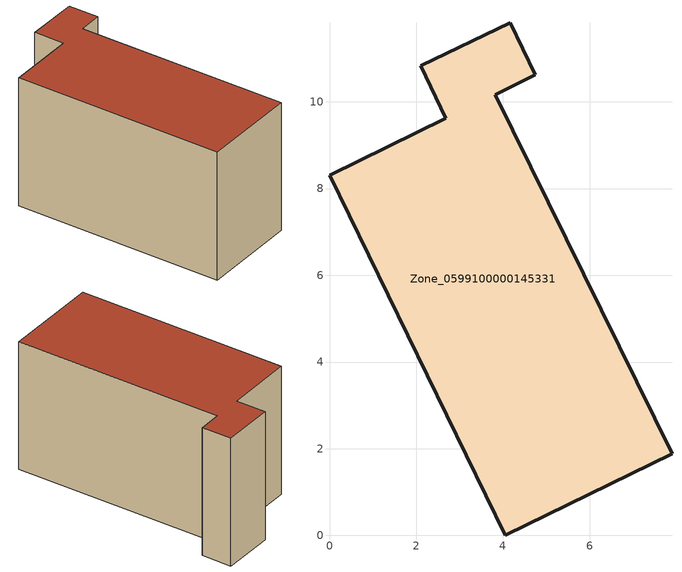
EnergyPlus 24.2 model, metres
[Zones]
Zone_0599100000145331
 floor ground (C_G): 2.68,9.62 2.11,10.83 4.17,11.83 4.75,10.63 3.83,10.16 7.9,1.88 4.05,0 0,8.31 z0
 wall outside (C_F): 4.75,10.63 4.17,11.83 2.11,10.83 2.68,9.62 0,8.31 4.05,0 7.9,1.88 3.83,10.16 4.75,10.63 z0:5.78
 roof outside (C_R): 4.05,0 7.9,1.88 3.83,10.16 4.75,10.63 4.17,11.83 2.11,10.83 2.68,9.62 0,8.31 z5.78
[BUILDING]
Pand.0599100000145331: North Axis=0; Terrain=City; Loads Convergence Tolerance Value=0.04; Temperature Convergence Tolerance Value=0.4; Solar Distribution=FullExterior; Maximum Number of Warmup Days=25; Minimum Number of Warmup Days=1
[Site:Location]
Rotterdam.The.Hague.AP_ZH_NLD Design_Conditions: Latitude=51.96; Longitude=4.45; Time Zone=1; Elevation=-4.5
[SITE:GROUNDTEMPERATURE:BUILDINGSURFACE]
18, 18, 18, 18, 18, 18, 18, 18, 18, 18, 18, 18
[MATERIAL] Thermal Absorptance=0.9; Solar Absorptance=0.7; Visible Absorptance=0.7
Name | Roughness | Thickness | Conductivity | Density | Specific Heat
G.TI.1946-1964 | MediumSmooth | 0.15 | 1 | 540 | 1210
F.TI.1946-1964 | Rough | 0.3 | 0.857143 | 1920 | 840
R.TI.1946-1964 | MediumRough | 0.2 | 0.277778 | 1500 | 1000
[CONSTRUCTION]
C_G: G.TI.1946-1964
C_F: F.TI.1946-1964
C_R: R.TI.1946-1964
[ZONE]
Zone_0599100000145331: Type=1; Multiplier=1; Ceiling Height=Autocalculate; Volume=Autocalculate; Floor Area=autocalculate; Part of Total Floor Area=Yes
[ZONEINFILTRATION:DESIGNFLOWRATE]
Infil_Zone_0599100000145331: Zone or ZoneList or Space or SpaceList=Zone_0599100000145331; Schedule=AlwaysOn; Design Flow Rate Calculation Method=Flow/Area; Flow Rate per Floor Area=0.003; Constant Term Coefficient=1; Temperature Term Coefficient=0; Velocity Term Coefficient=0; Velocity Squared Term Coefficient=0
[HVACTEMPLATE:ZONE:IDEALLOADSAIRSYSTEM]
Zone_0599100000145331: Maximum Heating Supply Air Temperature=50; Minimum Cooling Supply Air Temperature=13; Maximum Heating Supply Air Humidity Ratio=0.0156; Minimum Cooling Supply Air Humidity Ratio=0.0077; Heating Limit=NoLimit; Cooling Limit=NoLimit; Dehumidification Control Type=ConstantSensibleHeatRatio; Cooling Sensible Heat Ratio=0.7; Dehumidification Setpoint=60; Humidification Control Type=None; Humidification Setpoint=30; Outdoor Air Method=None; Outdoor Air Flow Rate per Person=0.00944; Outdoor Air Flow Rate per Zone Floor Area=0; Outdoor Air Flow Rate per Zone=0; Demand Controlled Ventilation Type=None; Outdoor Air Economizer Type=NoEconomizer; Heat Recovery Type=None; Sensible Heat Recovery Effectiveness=0.7; Latent Heat Recovery Effectiveness=0.65
[ZONECONTROL:THERMOSTAT]
ThermostatControl_Zone_0599100000145331: Zone or ZoneList=Zone_0599100000145331; Control Type Schedule=DualSetpointControlType; Control 1=Thermostat_Zone_0599100000145331; Temperature Difference Between Cutout And Setpoint=0
[THERMOSTATSETPOINT:DUALSETPOINT]
Thermostat_Zone_0599100000145331: Heating Setpoint Temperature Schedule=HeatingSetpoint_Zone_0599100000145331; Cooling Setpoint Temperature Schedule=CoolingSetpoint_Zone_0599100000145331
[SCHEDULE:COMPACT]
HeatingSetpoint_Zone_0599100000145331: Through: 12/31, For: AllDays, Until: 24:00, 21
CoolingSetpoint_Zone_0599100000145331: Through: 12/31, For: AllDays, Until: 24:00, 24
DualSetpointControlType: Through: 12/31, For: AllDays, Until: 24:00, 4
AlwaysOn: Through: 12/31, For: AllDays, Until: 24:00, 1
